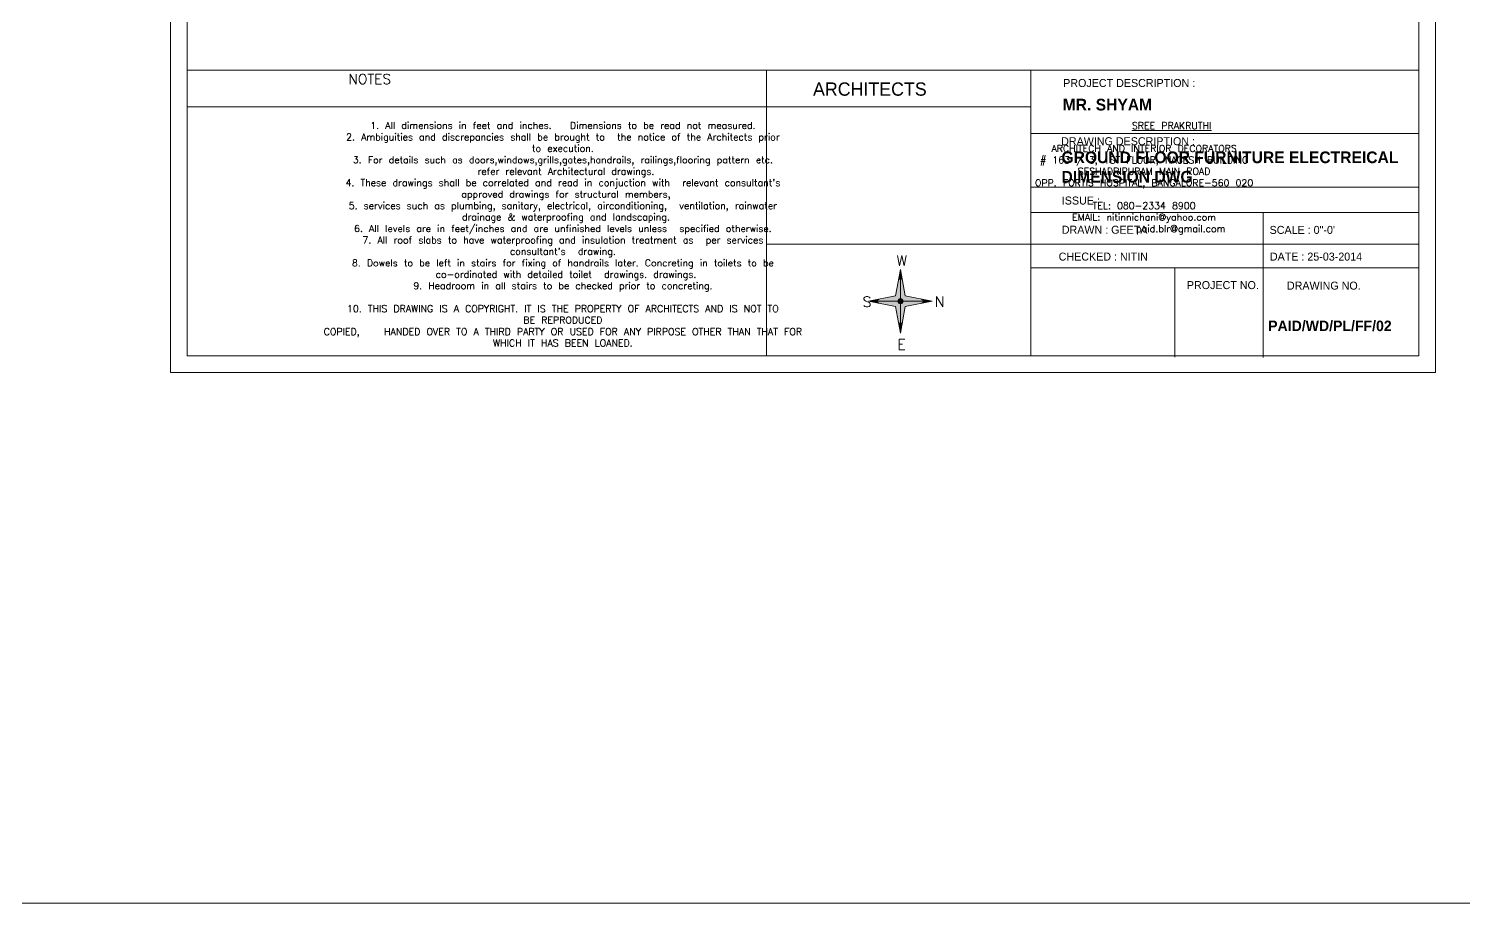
# Model space of a CAD drawing. Header units: inches. Extents: x 111501 to 134888, y 46021 to 52102.
# Drawn here: x 116202 to 116979, y 46021 to 46494 of the extents above; entities that cross this region are included whole.
import ezdxf

# ---------------------------------------------------------------- set-up
doc = ezdxf.new("R2010")
doc.units = ezdxf.units.IN
doc.header["$MEASUREMENT"] = 0
doc.layers.add('SHEET', color=7, linetype='Continuous', lineweight=30)
doc.layers.add('wall', color=7, linetype='Continuous', lineweight=9)
doc.styles.get("Standard").update_dxf_attribs({"font": 'txt.shx', "height": 6})
doc.styles.add('style4', font='GOTHIC.TTF', dxfattribs={"height": 18})

msp = doc.modelspace()

# ---------------------------------------------------------------- hatches: boundary and pattern name
at = {"layer": 'SHEET', "lineweight": 5}
h = msp.add_hatch(color=0, dxfattribs=at)
h.set_gradient(color1=(0, 0, 41), one_color=1, tint=1, name='CYLINDER')
h.paths.add_polyline_path([(116674.06, 46363.89), (116673.01, 46358.22), (116674.06, 46359.28)])
h.paths.add_polyline_path([(116674.06, 46363.89), (116674.06, 46359.28), (116675.11, 46358.22)])
h = msp.add_hatch(color=0, dxfattribs=at)
h.set_gradient(color1=(186, 79, 131), one_color=1, tint=1, name='INVHEMISPHERICAL')
h.paths.add_polyline_path([(116660.86, 46346.65), (116662.63, 46345.5), (116671.39, 46343.78), (116673.01, 46335.07), (116674.06, 46334.01), (116674.06, 46346.65)])
h.paths.add_polyline_path([(116687.25, 46346.65), (116685.48, 46347.79), (116676.72, 46349.51), (116675.11, 46358.22), (116674.06, 46359.28), (116674.06, 46346.65)])
h = msp.add_hatch(color=0, dxfattribs=at)
h.set_gradient(color1=(186, 79, 131), one_color=1, tint=1, name='CURVED')
h.paths.add_polyline_path([(116674.06, 46359.28), (116673.01, 46358.22), (116671.39, 46349.51), (116662.63, 46347.79), (116660.86, 46346.65), (116674.06, 46346.65)])
h.paths.add_polyline_path([(116674.06, 46334.01), (116675.11, 46335.07), (116676.72, 46343.78), (116685.48, 46345.5), (116687.25, 46346.65), (116674.06, 46346.65)])
h = msp.add_hatch(color=0, dxfattribs=at)
h.set_gradient(color1=(0, 0, 41), one_color=1, tint=1, name='CURVED')
h.paths.add_polyline_path([(116656.81, 46346.65), (116660.86, 46346.65), (116662.63, 46347.79)])
h.paths.add_polyline_path([(116656.81, 46346.65), (116662.63, 46345.5), (116660.86, 46346.65)])
h = msp.add_hatch(color=0, dxfattribs=at)
h.set_gradient(color1=(186, 79, 131), one_color=1, tint=1, name='SPHERICAL')
edge = h.paths.add_edge_path()
edge.add_arc((116674.06, 46346.65), 1.39, 0, 360)
h = msp.add_hatch(color=0, dxfattribs=at)
h.set_gradient(color1=(0, 0, 41), one_color=1, tint=1, name='INVCURVED')
h.paths.add_polyline_path([(116691.3, 46346.65), (116687.25, 46346.65), (116685.48, 46345.5)])
h.paths.add_polyline_path([(116691.3, 46346.65), (116685.48, 46347.79), (116687.25, 46346.65)])
h = msp.add_hatch(color=0, dxfattribs=at)
h.set_gradient(color1=(0, 0, 41), one_color=1, tint=1)
h.paths.add_polyline_path([(116674.06, 46334.01), (116673.01, 46335.07), (116674.06, 46329.4)])
h.paths.add_polyline_path([(116674.06, 46329.4), (116675.11, 46335.07), (116674.06, 46334.01)])

# ---------------------------------------------------------------- linework, layer by layer
at = {"layer": 'SHEET', "color": 0, "lineweight": 5, "ltscale": 25}
for p, q in [((116954.61, 46471.77), (116288.16, 46471.77)), ((116601.54, 46471.77), (116601.54, 46317.06)), ((116744.69, 46471.77), (116744.69, 46317.06)), ((116744.69, 46451.92), (116288.16, 46451.92)), ((116822.63, 46364.77), (116822.63, 46316.32))]:
    msp.add_line(p, q, dxfattribs=at)
at = {"layer": 'SHEET', "color": 0, "lineweight": 5}
for p, q in [((116674.06, 46363.89, 6.79), (116671.39, 46349.51, 6.79)), ((116674.06, 46363.89, 6.79), (116674.06, 46329.4, 6.79)), ((116674.06, 46363.89, 6.79), (116676.72, 46349.51, 6.79)), ((116674.06, 46359.28, 6.79), (116673.01, 46358.22, 6.79)), ((116674.06, 46359.28, 6.79), (116675.11, 46358.22, 6.79)), ((116656.81, 46346.65, 6.79), (116671.39, 46349.51, 6.79)), ((116656.81, 46346.65, 6.79), (116691.3, 46346.65, 6.79)), ((116656.81, 46346.65, 6.79), (116671.39, 46343.78, 6.79)), ((116660.86, 46346.65, 6.79), (116662.63, 46347.79, 6.79)), ((116660.86, 46346.65, 6.79), (116662.63, 46345.5, 6.79)), ((116691.3, 46346.65, 6.79), (116676.72, 46349.51, 6.79)), ((116691.3, 46346.65, 6.79), (116676.72, 46343.78, 6.79)), ((116687.25, 46346.65, 6.79), (116685.48, 46347.79, 6.79)), ((116687.25, 46346.65, 6.79), (116685.48, 46345.5, 6.79)), ((116671.39, 46343.78, 6.79), (116674.06, 46329.4, 6.79)), ((116676.72, 46343.78, 6.79), (116674.06, 46329.4, 6.79)), ((116674.06, 46334.01, 6.79), (116673.01, 46335.07, 6.79)), ((116674.06, 46334.01, 6.79), (116675.11, 46335.07, 6.79))]:
    msp.add_line(p, q, dxfattribs=at)
at = {"layer": 'SHEET', "color": 0, "lineweight": 5, "ltscale": 25}
for points in [[(116279.24, 46308.13), (116963.53, 46308.13), (116963.53, 48044.68), (116279.24, 48044.68)], [(116288.16, 46317.06), (116954.61, 46317.06), (116954.61, 48035.76), (116288.16, 48035.76)]]:
    msp.add_lwpolyline(points, close=True, dxfattribs=at)
for points in [[(116954.61, 46437.5), (116744.69, 46437.5)], [(116954.61, 46408.31), (116744.69, 46408.31)], [(116954.61, 46394.73), (116744.69, 46394.73)], [(116870.3, 46364.77), (116870.3, 46394.73)], [(116601.54, 46377.59), (116744.69, 46377.59)], [(116744.69, 46377.59), (116954.61, 46377.59)], [(116954.61, 46364.77), (116744.69, 46364.77)], [(116870.3, 46316.21), (116870.3, 46364.66)]]:
    msp.add_lwpolyline(points, dxfattribs=at)
at = {"layer": 'SHEET', "color": 0, "lineweight": 5}
msp.add_circle((116674.06, 46346.65, 6.79), 1.39, dxfattribs=at)
at = {"layer": 'wall', "lineweight": 5}
msp.add_lwpolyline([(111708.02, 50109.69), (121840.05, 50109.69), (121840.05, 46020.82), (111708.02, 46020.82)], close=True, dxfattribs=at)

# ---------------------------------------------------------------- texts
at = {"layer": 'SHEET', "color": 0, "lineweight": 5}
for s, insert, char_height, width, attachment_point in [('{\\H0.7553x;NOTES}', (116386.96, 46466.89), 7.1994, 133.3627, 5), ('{\\fCentury Gothic|b0|i0|c0|p34;ARCHITECTS}', (116657.54, 46461.42), 7.1994, 133.3627, 5), ("\\pi-0.10706,l0.12084,t14.87;1.^IAll dimensions in feet and inches.   Dimensions to be read not measured. \\P2.^IAmbiguities and discrepancies shall be brought to  the notice of the Architects prior \\P\\pt0.12084;to execution.\\P\\pt14.87;3.^IFor details such as doors,windows,grills,gates,handrails, railings,flooring pattern etc.\\P\\pt0.12084; refer relevant Architectural drawings. \\P\\pt14.87;4.^IThese drawings shall be correlated and read in conjuction with  relevant consultant's\\P\\pt0.12084; approved drawings for structural members, \\P\\pt14.87;5.^Iservices such as plumbing, sanitary, electrical, airconditioning,  ventilation, rainwater\\P\\pt0.12084; drainage & waterproofing and landscaping.\\P\\pt14.87;6.^IAll levels are in feet/inches and are unfinished levels unless  specified otherwise. \\P7.^IAll roof slabs to have waterproofing and insulation treatment as  per services \\P\\pt0.12084;consultant's  drawing. \\P\\pt14.87;8.^IDowels to be left in stairs for fixing of handrails later. Concreting in toilets to be\\P\\pt0.12084; co-ordinated with detailed toilet  drawings. drawings. \\P\\pt14.87;9.^IHeadroom in all stairs to be checked prior to concreting.\\P\\pi0,l0,t0;\\P\\pi-0.10706,l0.12084,t14.87;10.^ITHIS DRAWING IS A COPYRIGHT. IT IS THE PROPERTY OF ARCHITECTS AND IS NOT TO \\P\\pt0.12084;BE REPRODUCED\\PCOPIED,    HANDED OVER TO A THIRD PARTY OR USED FOR ANY PIRPOSE OTHER THAN THAT FOR \\PWHICH IT HAS BEEN LOANED.", (116491.45, 46382.9), 3.71751, 401.2073, 5), ('         {\\LSREE PRAKRUTHI} \\P\\PARCHITECH AND INTERIOR DECORATORS\\P{\\A1;# 163 / 3, 1ST FLOOR, NAGESH BUILDING\\PSESHADRIPURAM MAIN ROAD\\POPP. FORTIS HOSPITAL, BANGALORE-560 020\\P\\PTEL: 080-2334 8900\\PEMAIL: nitinnichani@yahoo.com\\P            paid.blr@gmail.com}', (116805.91, 46413.21), 3.7175, 401.2073, 5), ('W', (116671.94, 46371.42, 6.79), 5.61, 3.7061, 1), ('S', (116653.61, 46349.15, 6.79), 5.61, 3.7061, 1), ('N', (116692.61, 46349.22, 6.79), 5.61, 3.7061, 1), ('E', (116672.39, 46326.04, 6.79), 5.61, 3.7061, 1)]:
    msp.add_mtext(s, dxfattribs=dict(at, insert=insert, char_height=char_height, width=width, attachment_point=attachment_point))
at = {"layer": 'SHEET', "color": 0, "lineweight": 5, "attachment_point": 1, "style": 'style4'}
for s, insert, char_height, width in [('PROJECT DESCRIPTION :', (116762.14, 46466.93), 4.3312, 157.8059), ('{\\fCentury Gothic|b1|i0|c0|p34;MR. SHYAM}', (116761.88, 46456.22), 6.323, 157.8059), ('DRAWING DESCRIPTION :', (116761.04, 46435.41), 4.3312, 157.8059), ('{\\fCentury Gothic|b1|i0|c0|p34;GROUND FLOOR FURNITURE ELECTREICAL DIMENSION DWG}', (116761.23, 46427.71), 6.323, 186.6412), ('ISSUE :', (116761.39, 46403.32), 4.331, 157.8059), ('DRAWN : GEETA', (116761.38, 46387.52), 4.3312, 157.8059), ('SCALE : 0"-0\'', (116873.83, 46387.42), 4.3312, 303.3755), ('CHECKED : NITIN', (116759.71, 46372.98), 4.3312, 157.8059), ('DATE : 25-03-2014', (116873.97, 46372.98), 4.3312, 303.3755), ('PROJECT NO.', (116829.06, 46357.56), 4.3312, 157.8059), ('DRAWING NO.', (116883.2, 46357.27), 4.3312, 303.3755), ('{\\fCentury Gothic|b1|i0|c0|p34;PAID/WD/PL/FF/02}', (116873.05, 46336.17), 5.6907, 287.5949)]:
    msp.add_mtext(s, dxfattribs=dict(at, insert=insert, char_height=char_height, width=width))

doc.saveas('drawing.dxf')
